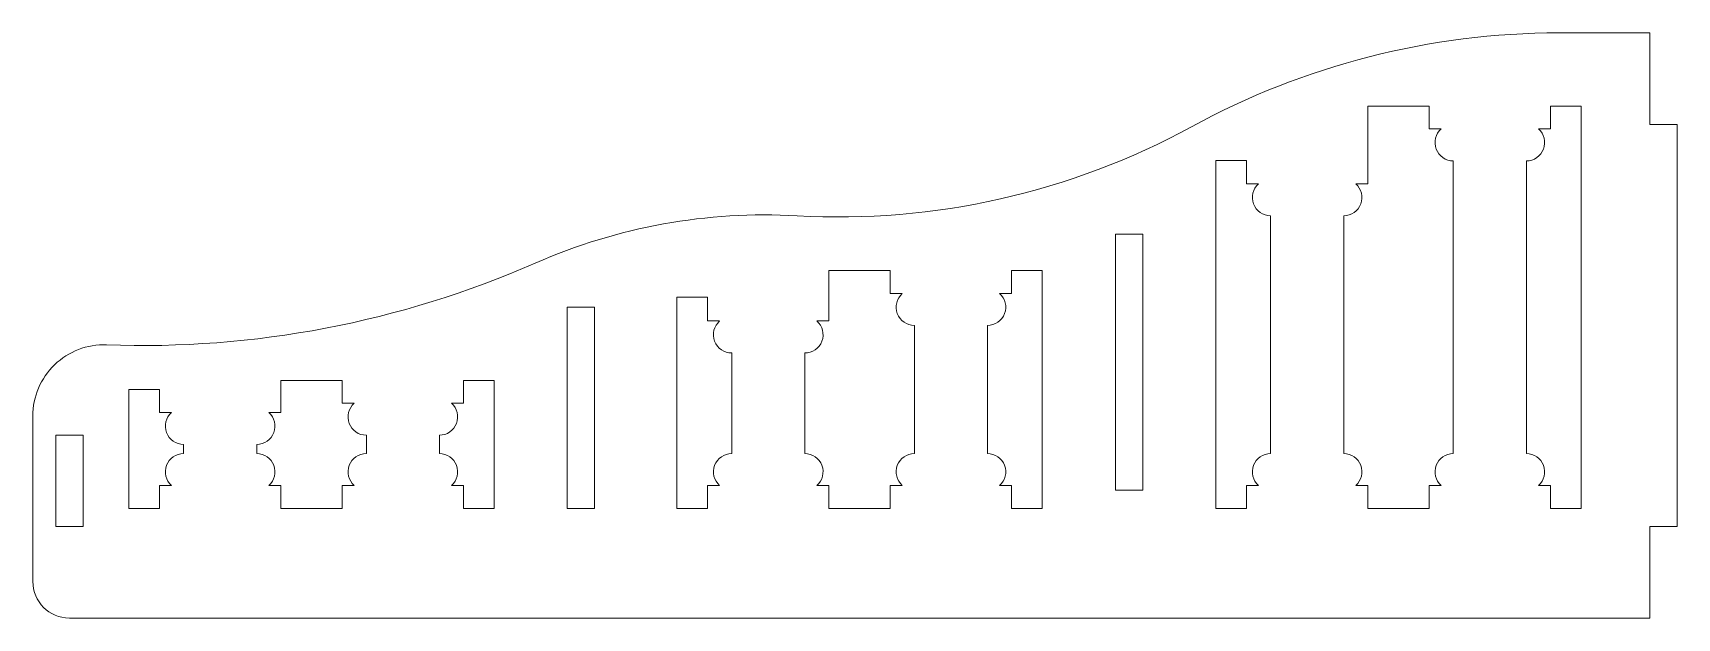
# Model space of a CAD drawing. Header units: inches. Extents: x 4.9 to 16.1, y 6.8 to 10.8.
import ezdxf

# ---------------------------------------------------------------- set-up
doc = ezdxf.new("R2010")
doc.units = ezdxf.units.IN
doc.header["$MEASUREMENT"] = 0

msp = doc.modelspace()

# ---------------------------------------------------------------- linework, layer by layer
at = {"color": 7, "linetype": 'Continuous', "lineweight": 15}
for p, q in [((15.961, 10.831), (15.339, 10.831)), ((15.961, 10.206), (15.961, 10.831)), ((14.032, 10.331), (14.452, 10.331)), ((14.032, 9.8), (14.032, 10.331)), ((14.452, 10.331), (14.452, 10.175)), ((15.282, 10.331), (15.492, 10.331)), ((15.282, 10.175), (15.282, 10.331)), ((15.492, 10.331), (15.492, 7.581)), ((14.452, 10.175), (14.535, 10.175)), ((15.2, 10.175), (15.282, 10.175)), ((16.148, 10.206), (15.961, 10.206)), ((16.148, 10.206), (16.148, 7.456)), ((12.992, 9.958), (13.202, 9.958)), ((12.992, 7.581), (12.992, 9.958)), ((13.202, 9.958), (13.202, 9.8)), ((14.617, 9.956), (14.617, 7.956)), ((15.117, 7.956), (15.117, 9.956)), ((13.202, 9.8), (13.285, 9.8)), ((13.95, 9.8), (14.032, 9.8)), ((13.367, 9.581), (13.367, 7.956)), ((13.867, 7.956), (13.867, 9.581)), ((12.305, 9.456), (12.492, 9.456)), ((12.305, 7.706), (12.305, 9.456)), ((12.492, 9.456), (12.492, 7.706)), ((10.345, 9.206), (10.765, 9.206)), ((10.345, 8.862), (10.345, 9.206)), ((10.765, 9.206), (10.765, 9.05)), ((11.595, 9.05), (11.595, 9.206)), ((11.595, 9.206), (11.805, 9.206)), ((11.805, 9.206), (11.805, 7.581)), ((9.305, 9.024), (9.515, 9.024)), ((9.305, 7.581), (9.305, 9.024)), ((9.515, 9.024), (9.515, 8.862)), ((10.765, 9.05), (10.847, 9.05)), ((11.512, 9.05), (11.595, 9.05)), ((8.555, 8.956), (8.742, 8.956)), ((8.555, 7.581), (8.555, 8.956)), ((8.742, 8.956), (8.742, 7.581)), ((9.515, 8.862), (9.597, 8.862)), ((10.262, 8.862), (10.345, 8.862)), ((10.93, 8.831), (10.93, 7.956)), ((11.43, 7.956), (11.43, 8.831)), ((9.68, 8.643), (9.68, 7.956)), ((10.18, 7.956), (10.18, 8.643)), ((6.595, 8.456), (7.015, 8.456)), ((6.595, 8.237), (6.595, 8.456)), ((7.015, 8.456), (7.015, 8.3)), ((7.845, 8.456), (8.055, 8.456)), ((7.845, 8.3), (7.845, 8.456)), ((8.055, 8.456), (8.055, 7.581)), ((5.555, 8.393), (5.765, 8.393)), ((5.555, 7.581), (5.555, 8.393)), ((5.765, 8.393), (5.765, 8.237)), ((5.765, 8.237), (5.847, 8.237)), ((6.512, 8.237), (6.595, 8.237)), ((7.015, 8.3), (7.097, 8.3)), ((7.762, 8.3), (7.845, 8.3)), ((4.898, 8.212), (4.898, 7.081)), ((5.055, 8.081), (5.242, 8.081)), ((5.055, 7.456), (5.055, 8.081)), ((5.242, 8.081), (5.242, 7.456)), ((5.93, 8.018), (5.93, 7.956)), ((6.43, 7.956), (6.43, 8.018)), ((7.18, 8.081), (7.18, 7.956)), ((7.68, 7.956), (7.68, 8.081)), ((5.765, 7.737), (5.765, 7.581)), ((5.847, 7.737), (5.765, 7.737)), ((6.595, 7.737), (6.512, 7.737)), ((6.595, 7.581), (6.595, 7.737)), ((7.015, 7.737), (7.015, 7.581)), ((7.097, 7.737), (7.015, 7.737)), ((7.845, 7.737), (7.762, 7.737)), ((7.845, 7.581), (7.845, 7.737)), ((9.515, 7.737), (9.515, 7.581)), ((9.597, 7.737), (9.515, 7.737)), ((10.345, 7.737), (10.262, 7.737)), ((10.345, 7.581), (10.345, 7.737)), ((10.765, 7.737), (10.765, 7.581)), ((10.847, 7.737), (10.765, 7.737)), ((11.595, 7.737), (11.512, 7.737)), ((11.595, 7.581), (11.595, 7.737)), ((12.492, 7.706), (12.305, 7.706)), ((13.202, 7.737), (13.202, 7.581)), ((13.285, 7.737), (13.202, 7.737)), ((14.032, 7.737), (13.95, 7.737)), ((14.032, 7.581), (14.032, 7.737)), ((14.452, 7.737), (14.452, 7.581)), ((14.535, 7.737), (14.452, 7.737)), ((15.282, 7.737), (15.2, 7.737)), ((15.282, 7.581), (15.282, 7.737)), ((5.765, 7.581), (5.555, 7.581)), ((7.015, 7.581), (6.595, 7.581)), ((8.055, 7.581), (7.845, 7.581)), ((8.742, 7.581), (8.555, 7.581)), ((9.515, 7.581), (9.305, 7.581)), ((10.765, 7.581), (10.345, 7.581)), ((11.805, 7.581), (11.595, 7.581)), ((13.202, 7.581), (12.992, 7.581)), ((14.452, 7.581), (14.032, 7.581)), ((15.492, 7.581), (15.282, 7.581)), ((5.242, 7.456), (5.055, 7.456)), ((15.961, 7.456), (16.148, 7.456)), ((15.961, 6.831), (15.961, 7.456)), ((15.961, 6.831), (5.148, 6.831))]:
    msp.add_line(p, q, dxfattribs=at)
for centre, radius, start, end in [((15.339, 5.589), 5.242, 90, 118.6511), ((10.412, 14.606), 5.033, 266.7648, 298.6511), ((14.617, 10.081), 0.125, 131.4096, 270), ((15.117, 10.081), 0.125, 270, 48.5904), ((13.367, 9.706), 0.125, 131.4096, 270), ((13.867, 9.706), 0.125, 270, 48.5904), ((9.907, 5.676), 3.911, 86.7648, 113.6832), ((5.647, 15.388), 6.694, 267.9085, 293.6832), ((10.93, 8.956), 0.125, 131.4096, 270), ((11.43, 8.956), 0.125, 270, 48.5904), ((9.68, 8.768), 0.125, 131.4096, 270), ((10.18, 8.768), 0.125, 270, 48.5904), ((5.385, 8.212), 0.487, 87.9085, 180), ((5.93, 8.143), 0.125, 131.4096, 270), ((6.43, 8.143), 0.125, 270, 48.5904), ((7.18, 8.206), 0.125, 131.4096, 270), ((7.68, 8.206), 0.125, 270, 48.5904), ((5.93, 7.831), 0.125, 90, 228.5904), ((6.43, 7.831), 0.125, 311.4096, 90), ((7.18, 7.831), 0.125, 90, 228.5904), ((7.68, 7.831), 0.125, 311.4096, 90), ((9.68, 7.831), 0.125, 90, 228.5904), ((10.18, 7.831), 0.125, 311.4096, 90), ((10.93, 7.831), 0.125, 90, 228.5904), ((11.43, 7.831), 0.125, 311.4096, 90), ((13.367, 7.831), 0.125, 90, 228.5904), ((13.867, 7.831), 0.125, 311.4096, 90), ((14.617, 7.831), 0.125, 90, 228.5904), ((15.117, 7.831), 0.125, 311.4096, 90), ((5.148, 7.081), 0.25, 180, 270)]:
    msp.add_arc(centre, radius, start, end, dxfattribs=at)

doc.saveas('drawing.dxf')
